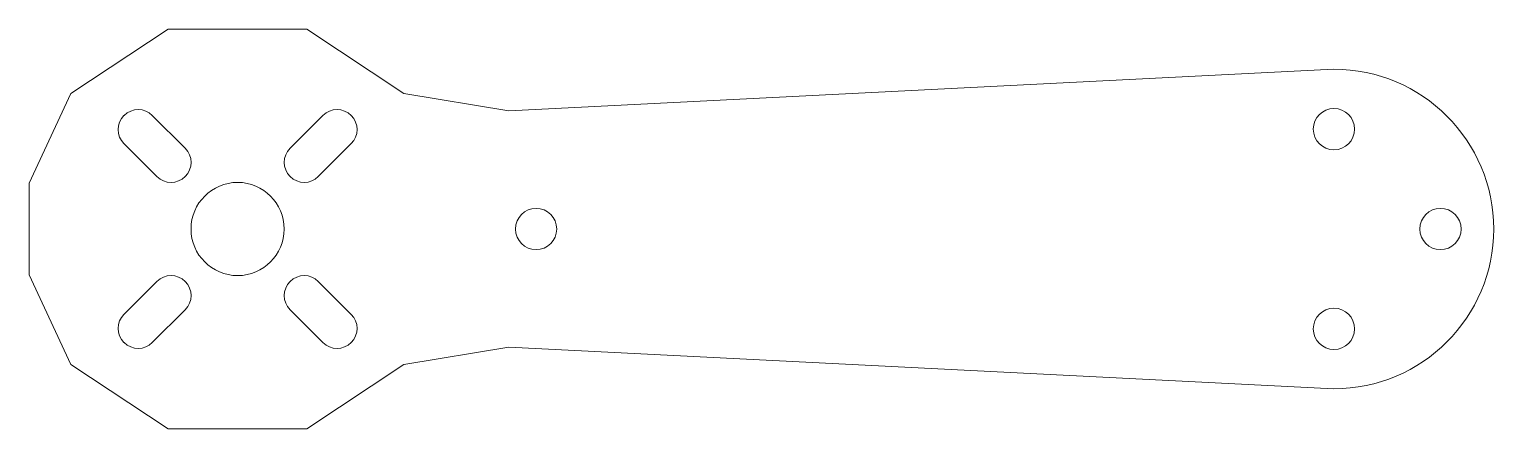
# Model space of a CAD drawing. Header units: millimetres. Extents: x -55 to 55, y -15 to 15.
import ezdxf

# ---------------------------------------------------------------- set-up
doc = ezdxf.new("R2010")
doc.units = ezdxf.units.MM

msp = doc.modelspace()

# ---------------------------------------------------------------- linework, layer by layer
at = {"color": 7, "linetype": 'Continuous', "lineweight": 15}
for p, q in [((-51.89, 10.17), (-44.57, 15)), ((-34.14, 15), (-44.57, 15)), ((-34.14, 15), (-26.86, 10.17)), ((-18.97, 8.87), (43, 12)), ((-55, 3.44), (-51.89, 10.17)), ((-26.86, 10.17), (-18.97, 8.87)), ((-47.89, 8.53), (-47.89, 8.53)), ((-45.76, 8.53), (-43.29, 6.06)), ((-32.94, 8.53), (-35.41, 6.06)), ((-30.82, 8.53), (-30.82, 8.53)), ((-45.41, 3.94), (-47.89, 6.41)), ((-33.29, 3.94), (-30.82, 6.41)), ((-55, 3.44), (-55, -3.44)), ((-43.29, 3.94), (-43.29, 3.94)), ((-35.41, 3.94), (-35.41, 3.94)), ((-55, -3.44), (-51.89, -10.17)), ((-45.41, -3.94), (-47.89, -6.41)), ((-43.29, -3.94), (-43.29, -3.94)), ((-35.41, -3.94), (-35.41, -3.94)), ((-33.29, -3.94), (-30.82, -6.41)), ((-45.76, -8.53), (-43.29, -6.06)), ((-32.94, -8.53), (-35.41, -6.06)), ((-47.89, -8.53), (-47.89, -8.53)), ((-30.82, -8.53), (-30.82, -8.53)), ((-26.86, -10.17), (-18.97, -8.87)), ((-18.97, -8.87), (43, -12)), ((-51.89, -10.17), (-44.57, -15)), ((-34.14, -15), (-26.86, -10.17)), ((-44.57, -15), (-34.14, -15))]:
    msp.add_line(p, q, dxfattribs=at)
for centre, radius in [((43, 7.5), 1.55), ((-39.35, 0), 3.5), ((-16.93, 0), 1.55), ((51, 0), 1.55), ((43, -7.5), 1.55)]:
    msp.add_circle(centre, radius, dxfattribs=at)
for centre, radius, start, end in [((43, 0), 12, 270, 90), ((-46.82, 7.47), 1.5, 45, 135), ((-31.88, 7.47), 1.5, 45, 135), ((-46.83, 7.47), 1.5, 135, 225), ((-31.88, 7.47), 1.5, 315, 45), ((-44.35, 5), 1.5, 315, 45), ((-34.35, 5), 1.5, 135, 225), ((-44.35, 5), 1.5, 225, 315), ((-34.35, 5), 1.5, 225, 315), ((-44.35, -5), 1.5, 45, 135), ((-44.35, -5), 1.5, 315, 45), ((-34.35, -5), 1.5, 135, 225), ((-34.35, -5), 1.5, 45, 135), ((-46.83, -7.47), 1.5, 135, 225), ((-31.88, -7.47), 1.5, 315, 45), ((-46.82, -7.47), 1.5, 225, 315), ((-31.88, -7.47), 1.5, 225, 315)]:
    msp.add_arc(centre, radius, start, end, dxfattribs=at)

doc.saveas('drawing.dxf')
